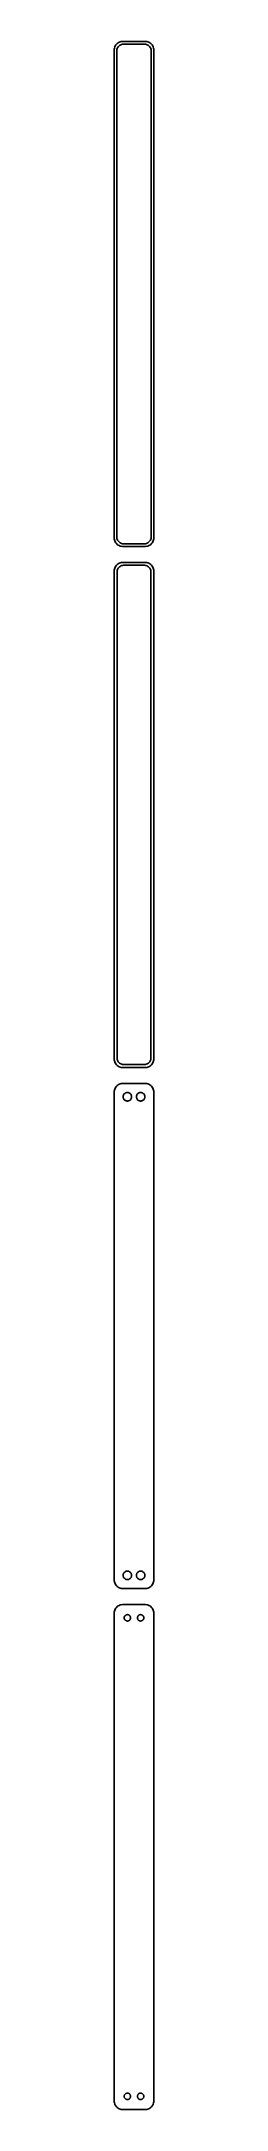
# Model space of a CAD drawing. Header units: metres. Extents: x -11 to 11, y 740 to 1906.
import ezdxf

# ---------------------------------------------------------------- set-up
doc = ezdxf.new("R2010")
doc.units = ezdxf.units.M

msp = doc.modelspace()

# ---------------------------------------------------------------- linework, layer by layer
for p, q in [((-11.0929, 1902.74), (-11.2106, 1902.13)), ((-10.8989, 1903.34), (-11.0929, 1902.74)), ((-10.6315, 1903.91), (-10.8989, 1903.34)), ((-10.2951, 1904.44), (-10.6315, 1903.91)), ((-9.89484, 1904.92), (-10.2951, 1904.44)), ((-9.43712, 1905.35), (-9.89484, 1904.92)), ((-9.62433, 1901.99), (-9.4691, 1902.47)), ((-9.4691, 1902.47), (-9.25522, 1902.93)), ((-8.92912, 1905.72), (-9.43712, 1905.35)), ((-9.25522, 1902.93), (-8.98605, 1903.35)), ((-8.98605, 1903.35), (-8.66586, 1903.74)), ((-8.37889, 1906.02), (-8.92912, 1905.72)), ((-8.66586, 1903.74), (-8.29968, 1904.08)), ((-7.79507, 1906.26), (-8.37889, 1906.02)), ((-8.29968, 1904.08), (-7.8933, 1904.38)), ((-7.8933, 1904.38), (-7.45311, 1904.62)), ((-7.1869, 1906.41), (-7.79507, 1906.26)), ((-7.45311, 1904.62), (-6.98605, 1904.8)), ((-6.56395, 1906.49), (-7.1869, 1906.41)), ((-6.98605, 1904.8), (-6.49951, 1904.93)), ((6.56395, 1906.49), (-6.56395, 1906.49)), ((-6.49951, 1904.93), (-6.00116, 1904.99)), ((-6.00116, 1904.99), (6.00116, 1904.99)), ((6.00116, 1904.99), (6.49951, 1904.93)), ((6.49951, 1904.93), (6.98605, 1904.8)), ((7.1869, 1906.41), (6.56395, 1906.49)), ((6.98605, 1904.8), (7.45311, 1904.62)), ((7.79507, 1906.26), (7.1869, 1906.41)), ((7.45311, 1904.62), (7.8933, 1904.38)), ((8.37889, 1906.02), (7.79507, 1906.26)), ((7.8933, 1904.38), (8.29968, 1904.08)), ((8.29968, 1904.08), (8.66586, 1903.74)), ((8.92912, 1905.72), (8.37889, 1906.02)), ((8.66586, 1903.74), (8.98605, 1903.35)), ((9.43712, 1905.35), (8.92912, 1905.72)), ((8.98605, 1903.35), (9.25522, 1902.93)), ((9.25522, 1902.93), (9.4691, 1902.47)), ((9.89484, 1904.92), (9.43712, 1905.35)), ((9.4691, 1902.47), (9.62433, 1901.99)), ((10.2951, 1904.44), (9.89484, 1904.92)), ((10.6315, 1903.91), (10.2951, 1904.44)), ((10.8989, 1903.34), (10.6315, 1903.91)), ((11.0929, 1902.74), (10.8989, 1903.34)), ((11.2106, 1902.13), (11.0929, 1902.74)), ((-11.2106, 1902.13), (-11.25, 1901.5)), ((-11.25, 1901.5), (-11.25, 1626.5)), ((-9.75, 1901), (-9.71844, 1901.5)), ((-9.75, 1627), (-9.75, 1901)), ((-9.71844, 1901.5), (-9.62433, 1901.99)), ((9.62433, 1901.99), (9.71844, 1901.5)), ((9.71844, 1901.5), (9.75, 1901)), ((9.75, 1901), (9.75, 1627)), ((11.25, 1901.5), (11.2106, 1902.13)), ((11.25, 1626.5), (11.25, 1901.5)), ((-11.25, 1626.5), (-11.2106, 1625.87)), ((-11.2106, 1625.87), (-11.0929, 1625.26)), ((-11.0929, 1625.26), (-10.8989, 1624.66)), ((-10.8989, 1624.66), (-10.6315, 1624.09)), ((-10.6315, 1624.09), (-10.2951, 1623.56)), ((-10.2951, 1623.56), (-9.89484, 1623.08)), ((-9.89484, 1623.08), (-9.43712, 1622.65)), ((-9.71844, 1626.5), (-9.75, 1627)), ((-9.62433, 1626.01), (-9.71844, 1626.5)), ((-9.4691, 1625.53), (-9.62433, 1626.01)), ((-9.25522, 1625.07), (-9.4691, 1625.53)), ((-9.43712, 1622.65), (-8.92912, 1622.28)), ((-8.98605, 1624.65), (-9.25522, 1625.07)), ((-8.66586, 1624.26), (-8.98605, 1624.65)), ((-8.92912, 1622.28), (-8.37889, 1621.98)), ((-8.29968, 1623.92), (-8.66586, 1624.26)), ((-7.8933, 1623.62), (-8.29968, 1623.92)), ((-7.45311, 1623.38), (-7.8933, 1623.62)), ((-6.98605, 1623.2), (-7.45311, 1623.38)), ((-6.49951, 1623.07), (-6.98605, 1623.2)), ((-6.00116, 1623.01), (-6.49951, 1623.07)), ((6.00116, 1623.01), (-6.00116, 1623.01)), ((6.49951, 1623.07), (6.00116, 1623.01)), ((6.98605, 1623.2), (6.49951, 1623.07)), ((7.45311, 1623.38), (6.98605, 1623.2)), ((7.8933, 1623.62), (7.45311, 1623.38)), ((8.29968, 1623.92), (7.8933, 1623.62)), ((8.66586, 1624.26), (8.29968, 1623.92)), ((8.37889, 1621.98), (8.92912, 1622.28)), ((8.98605, 1624.65), (8.66586, 1624.26)), ((8.92912, 1622.28), (9.43712, 1622.65)), ((9.25522, 1625.07), (8.98605, 1624.65)), ((9.4691, 1625.53), (9.25522, 1625.07)), ((9.43712, 1622.65), (9.89484, 1623.08)), ((9.62433, 1626.01), (9.4691, 1625.53)), ((9.71844, 1626.5), (9.62433, 1626.01)), ((9.75, 1627), (9.71844, 1626.5)), ((9.89484, 1623.08), (10.2951, 1623.56)), ((10.2951, 1623.56), (10.6315, 1624.09)), ((10.6315, 1624.09), (10.8989, 1624.66)), ((10.8989, 1624.66), (11.0929, 1625.26)), ((11.0929, 1625.26), (11.2106, 1625.87)), ((11.2106, 1625.87), (11.25, 1626.5)), ((-10.2951, 1610.44), (-10.6315, 1609.91)), ((-9.89484, 1610.92), (-10.2951, 1610.44)), ((-9.43712, 1611.35), (-9.89484, 1610.92)), ((-8.92912, 1611.72), (-9.43712, 1611.35)), ((-8.37889, 1612.02), (-8.92912, 1611.72)), ((-8.37889, 1621.98), (-7.79507, 1621.74)), ((-7.79507, 1612.26), (-8.37889, 1612.02)), ((-7.82506, 1610.27), (-7.39888, 1610.5)), ((-7.79507, 1621.74), (-7.1869, 1621.59)), ((-7.1869, 1612.41), (-7.79507, 1612.26)), ((-7.39888, 1610.5), (-6.9467, 1610.68)), ((-7.1869, 1621.59), (-6.56395, 1621.51)), ((-6.56395, 1612.49), (-7.1869, 1612.41)), ((-6.9467, 1610.68), (-6.47565, 1610.8)), ((-6.56395, 1621.51), (6.56395, 1621.51)), ((6.56395, 1612.49), (-6.56395, 1612.49)), ((-6.47565, 1610.8), (-5.99316, 1610.86)), ((-5.99316, 1610.86), (5.99316, 1610.86)), ((5.99316, 1610.86), (6.47565, 1610.8)), ((6.47565, 1610.8), (6.9467, 1610.68)), ((6.56395, 1621.51), (7.1869, 1621.59)), ((7.1869, 1612.41), (6.56395, 1612.49)), ((6.9467, 1610.68), (7.39888, 1610.5)), ((7.1869, 1621.59), (7.79507, 1621.74)), ((7.79507, 1612.26), (7.1869, 1612.41)), ((7.39888, 1610.5), (7.82506, 1610.27)), ((7.79507, 1621.74), (8.37889, 1621.98)), ((8.37889, 1612.02), (7.79507, 1612.26)), ((8.92912, 1611.72), (8.37889, 1612.02)), ((9.43712, 1611.35), (8.92912, 1611.72)), ((9.89484, 1610.92), (9.43712, 1611.35)), ((10.2951, 1610.44), (9.89484, 1610.92)), ((10.6315, 1609.91), (10.2951, 1610.44)), ((-11.2106, 1608.13), (-11.25, 1607.5)), ((-11.25, 1607.5), (-11.25, 1332.5)), ((-11.0929, 1608.74), (-11.2106, 1608.13)), ((-10.8989, 1609.34), (-11.0929, 1608.74)), ((-10.6315, 1609.91), (-10.8989, 1609.34)), ((-9.62262, 1607), (-9.59209, 1607.49)), ((-9.62262, 1333), (-9.62262, 1607)), ((-9.59209, 1607.49), (-9.50096, 1607.96)), ((-9.50096, 1607.96), (-9.35068, 1608.43)), ((-9.35068, 1608.43), (-9.1436, 1608.87)), ((-9.1436, 1608.87), (-8.88301, 1609.28)), ((-8.88301, 1609.28), (-8.57301, 1609.65)), ((-8.57301, 1609.65), (-8.21851, 1609.98)), ((-8.21851, 1609.98), (-7.82506, 1610.27)), ((7.82506, 1610.27), (8.21851, 1609.98)), ((8.21851, 1609.98), (8.57301, 1609.65)), ((8.57301, 1609.65), (8.88301, 1609.28)), ((8.88301, 1609.28), (9.1436, 1608.87)), ((9.1436, 1608.87), (9.35068, 1608.43)), ((9.35068, 1608.43), (9.50096, 1607.96)), ((9.50096, 1607.96), (9.59209, 1607.49)), ((9.59209, 1607.49), (9.62262, 1607)), ((9.62262, 1607), (9.62262, 1333)), ((10.8989, 1609.34), (10.6315, 1609.91)), ((11.0929, 1608.74), (10.8989, 1609.34)), ((11.2106, 1608.13), (11.0929, 1608.74)), ((11.25, 1607.5), (11.2106, 1608.13)), ((11.25, 1332.5), (11.25, 1607.5)), ((-11.25, 1332.5), (-11.2106, 1331.87)), ((-11.2106, 1331.87), (-11.0929, 1331.26)), ((-11.0929, 1331.26), (-10.8989, 1330.66)), ((-10.8989, 1330.66), (-10.6315, 1330.09)), ((-9.59209, 1332.51), (-9.62262, 1333)), ((-9.50096, 1332.04), (-9.59209, 1332.51)), ((-9.35068, 1331.57), (-9.50096, 1332.04)), ((-9.1436, 1331.13), (-9.35068, 1331.57)), ((-8.88301, 1330.72), (-9.1436, 1331.13)), ((-8.57301, 1330.35), (-8.88301, 1330.72)), ((8.88301, 1330.72), (8.57301, 1330.35)), ((9.1436, 1331.13), (8.88301, 1330.72)), ((9.35068, 1331.57), (9.1436, 1331.13)), ((9.50096, 1332.04), (9.35068, 1331.57)), ((9.59209, 1332.51), (9.50096, 1332.04)), ((9.62262, 1333), (9.59209, 1332.51)), ((10.6315, 1330.09), (10.8989, 1330.66)), ((10.8989, 1330.66), (11.0929, 1331.26)), ((11.0929, 1331.26), (11.2106, 1331.87)), ((11.2106, 1331.87), (11.25, 1332.5)), ((-10.6315, 1330.09), (-10.2951, 1329.56)), ((-10.2951, 1329.56), (-9.89484, 1329.08)), ((-9.89484, 1329.08), (-9.43712, 1328.65)), ((-9.43712, 1328.65), (-8.92912, 1328.28)), ((-8.92912, 1328.28), (-8.37889, 1327.98)), ((-8.21851, 1330.02), (-8.57301, 1330.35)), ((-8.37889, 1327.98), (-7.79507, 1327.74)), ((-7.82506, 1329.73), (-8.21851, 1330.02)), ((-7.39888, 1329.5), (-7.82506, 1329.73)), ((-7.79507, 1327.74), (-7.1869, 1327.59)), ((-6.9467, 1329.32), (-7.39888, 1329.5)), ((-7.1869, 1327.59), (-6.56395, 1327.51)), ((-6.47565, 1329.2), (-6.9467, 1329.32)), ((-6.56395, 1327.51), (6.56395, 1327.51)), ((-5.99316, 1329.14), (-6.47565, 1329.2)), ((5.99316, 1329.14), (-5.99316, 1329.14)), ((6.47565, 1329.2), (5.99316, 1329.14)), ((6.9467, 1329.32), (6.47565, 1329.2)), ((6.56395, 1327.51), (7.1869, 1327.59)), ((7.39888, 1329.5), (6.9467, 1329.32)), ((7.1869, 1327.59), (7.79507, 1327.74)), ((7.82506, 1329.73), (7.39888, 1329.5)), ((7.79507, 1327.74), (8.37889, 1327.98)), ((8.21851, 1330.02), (7.82506, 1329.73)), ((8.57301, 1330.35), (8.21851, 1330.02)), ((8.37889, 1327.98), (8.92912, 1328.28)), ((8.92912, 1328.28), (9.43712, 1328.65)), ((9.43712, 1328.65), (9.89484, 1329.08)), ((9.89484, 1329.08), (10.2951, 1329.56)), ((10.2951, 1329.56), (10.6315, 1330.09)), ((-11.2106, 1314.13), (-11.25, 1313.5)), ((-11.25, 1313.5), (-11.25, 1038.5)), ((-11.0929, 1314.74), (-11.2106, 1314.13)), ((-10.8989, 1315.34), (-11.0929, 1314.74)), ((-10.6315, 1315.91), (-10.8989, 1315.34)), ((-10.2951, 1316.44), (-10.6315, 1315.91)), ((-9.89484, 1316.92), (-10.2951, 1316.44)), ((-9.43712, 1317.35), (-9.89484, 1316.92)), ((-8.92912, 1317.72), (-9.43712, 1317.35)), ((-8.37889, 1318.02), (-8.92912, 1317.72)), ((-7.79507, 1318.26), (-8.37889, 1318.02)), ((-7.1869, 1318.41), (-7.79507, 1318.26)), ((-6.56395, 1318.49), (-7.1869, 1318.41)), ((6.56395, 1318.49), (-6.56395, 1318.49)), ((-6.14999, 1311), (-6.13107, 1311.3)), ((-6.13107, 1310.7), (-6.14999, 1311)), ((-6.13107, 1311.3), (-6.07458, 1311.6)), ((-6.07458, 1310.4), (-6.13107, 1310.7)), ((-6.07458, 1311.6), (-5.98146, 1311.88)), ((-5.98146, 1310.12), (-6.07458, 1310.4)), ((-5.98146, 1311.88), (-5.85313, 1312.16)), ((-5.85313, 1309.84), (-5.98146, 1310.12)), ((-5.85313, 1312.16), (-5.69164, 1312.41)), ((-5.69164, 1309.59), (-5.85313, 1309.84)), ((-5.69164, 1312.41), (-5.49951, 1312.64)), ((-5.49951, 1309.36), (-5.69164, 1309.59)), ((-5.49951, 1312.64), (-5.27982, 1312.85)), ((-5.27982, 1309.15), (-5.49951, 1309.36)), ((-5.27982, 1312.85), (-5.03598, 1313.03)), ((-5.03598, 1308.97), (-5.27982, 1309.15)), ((-5.03598, 1313.03), (-4.77187, 1313.17)), ((-4.77187, 1308.83), (-5.03598, 1308.97)), ((-4.77187, 1313.17), (-4.49164, 1313.28)), ((-4.49164, 1308.72), (-4.77187, 1308.83)), ((-4.49164, 1313.28), (-4.19971, 1313.36)), ((-4.19971, 1308.64), (-4.49164, 1308.72)), ((-4.19971, 1313.36), (-3.9007, 1313.4)), ((-3.9007, 1308.6), (-4.19971, 1308.64)), ((-3.9007, 1313.4), (-3.59929, 1313.4)), ((-3.59929, 1308.6), (-3.9007, 1308.6)), ((-3.59929, 1313.4), (-3.30028, 1313.36)), ((-3.30028, 1308.64), (-3.59929, 1308.6)), ((-3.30028, 1313.36), (-3.00835, 1313.28)), ((-3.00835, 1308.72), (-3.30028, 1308.64)), ((-3.00835, 1313.28), (-2.72812, 1313.17)), ((-2.72812, 1308.83), (-3.00835, 1308.72)), ((-2.72812, 1313.17), (-2.464, 1313.03)), ((-2.464, 1308.97), (-2.72812, 1308.83)), ((-2.464, 1313.03), (-2.22017, 1312.85)), ((-2.22017, 1309.15), (-2.464, 1308.97)), ((-2.22017, 1312.85), (-2.00047, 1312.64)), ((-2.00047, 1309.36), (-2.22017, 1309.15)), ((-2.00047, 1312.64), (-1.80835, 1312.41)), ((-1.80835, 1309.59), (-2.00047, 1309.36)), ((-1.80835, 1312.41), (-1.64685, 1312.16)), ((-1.64685, 1309.84), (-1.80835, 1309.59)), ((-1.64685, 1312.16), (-1.51852, 1311.88)), ((-1.51852, 1310.12), (-1.64685, 1309.84)), ((-1.51852, 1311.88), (-1.4254, 1311.6)), ((-1.4254, 1310.4), (-1.51852, 1310.12)), ((-1.4254, 1311.6), (-1.36891, 1311.3)), ((-1.36891, 1310.7), (-1.4254, 1310.4)), ((-1.36891, 1311.3), (-1.34999, 1311)), ((-1.34999, 1311), (-1.36891, 1310.7)), ((1.34999, 1311), (1.36891, 1311.3)), ((1.36891, 1310.7), (1.34999, 1311)), ((1.36891, 1311.3), (1.4254, 1311.6)), ((1.4254, 1310.4), (1.36891, 1310.7)), ((1.4254, 1311.6), (1.51852, 1311.88)), ((1.51852, 1310.12), (1.4254, 1310.4)), ((1.51852, 1311.88), (1.64685, 1312.16)), ((1.64685, 1309.84), (1.51852, 1310.12)), ((1.64685, 1312.16), (1.80835, 1312.41)), ((1.80835, 1309.59), (1.64685, 1309.84)), ((1.80835, 1312.41), (2.00047, 1312.64)), ((2.00047, 1309.36), (1.80835, 1309.59)), ((2.00047, 1312.64), (2.22017, 1312.85)), ((2.22017, 1309.15), (2.00047, 1309.36)), ((2.22017, 1312.85), (2.464, 1313.03)), ((2.464, 1308.97), (2.22017, 1309.15)), ((2.464, 1313.03), (2.72812, 1313.17)), ((2.72812, 1308.83), (2.464, 1308.97)), ((2.72812, 1313.17), (3.00835, 1313.28)), ((3.00835, 1308.72), (2.72812, 1308.83)), ((3.00835, 1313.28), (3.30028, 1313.36)), ((3.30028, 1308.64), (3.00835, 1308.72)), ((3.30028, 1313.36), (3.59929, 1313.4)), ((3.59929, 1308.6), (3.30028, 1308.64)), ((3.59929, 1313.4), (3.9007, 1313.4)), ((3.9007, 1308.6), (3.59929, 1308.6)), ((3.9007, 1313.4), (4.19971, 1313.36)), ((4.19971, 1308.64), (3.9007, 1308.6)), ((4.19971, 1313.36), (4.49164, 1313.28)), ((4.49164, 1308.72), (4.19971, 1308.64)), ((4.49164, 1313.28), (4.77187, 1313.17)), ((4.77187, 1308.83), (4.49164, 1308.72)), ((4.77187, 1313.17), (5.03598, 1313.03)), ((5.03598, 1308.97), (4.77187, 1308.83)), ((5.03598, 1313.03), (5.27982, 1312.85)), ((5.27982, 1309.15), (5.03598, 1308.97)), ((5.27982, 1312.85), (5.49951, 1312.64)), ((5.49951, 1309.36), (5.27982, 1309.15)), ((5.49951, 1312.64), (5.69164, 1312.41)), ((5.69164, 1309.59), (5.49951, 1309.36)), ((5.69164, 1312.41), (5.85313, 1312.16)), ((5.85313, 1309.84), (5.69164, 1309.59)), ((5.85313, 1312.16), (5.98146, 1311.88)), ((5.98146, 1310.12), (5.85313, 1309.84)), ((5.98146, 1311.88), (6.07458, 1311.6)), ((6.07458, 1310.4), (5.98146, 1310.12)), ((6.07458, 1311.6), (6.13107, 1311.3)), ((6.13107, 1310.7), (6.07458, 1310.4)), ((6.13107, 1311.3), (6.14999, 1311)), ((6.14999, 1311), (6.13107, 1310.7)), ((7.1869, 1318.41), (6.56395, 1318.49)), ((7.79507, 1318.26), (7.1869, 1318.41)), ((8.37889, 1318.02), (7.79507, 1318.26)), ((8.92912, 1317.72), (8.37889, 1318.02)), ((9.43712, 1317.35), (8.92912, 1317.72)), ((9.89484, 1316.92), (9.43712, 1317.35)), ((10.2951, 1316.44), (9.89484, 1316.92)), ((10.6315, 1315.91), (10.2951, 1316.44)), ((10.8989, 1315.34), (10.6315, 1315.91)), ((11.0929, 1314.74), (10.8989, 1315.34)), ((11.2106, 1314.13), (11.0929, 1314.74)), ((11.25, 1313.5), (11.2106, 1314.13)), ((11.25, 1038.5), (11.25, 1313.5)), ((-6.14999, 1041), (-6.13107, 1041.3)), ((-6.13107, 1040.7), (-6.14999, 1041)), ((-6.13107, 1041.3), (-6.07458, 1041.6)), ((-6.07458, 1040.4), (-6.13107, 1040.7)), ((-6.07458, 1041.6), (-5.98146, 1041.88)), ((-5.98146, 1040.12), (-6.07458, 1040.4)), ((-5.98146, 1041.88), (-5.85313, 1042.16)), ((-5.85313, 1039.84), (-5.98146, 1040.12)), ((-5.85313, 1042.16), (-5.69164, 1042.41)), ((-5.69164, 1039.59), (-5.85313, 1039.84)), ((-5.69164, 1042.41), (-5.49951, 1042.64)), ((-5.49951, 1039.36), (-5.69164, 1039.59)), ((-5.49951, 1042.64), (-5.27982, 1042.85)), ((-5.27982, 1039.15), (-5.49951, 1039.36)), ((-5.27982, 1042.85), (-5.03598, 1043.03)), ((-5.03598, 1038.97), (-5.27982, 1039.15)), ((-5.03598, 1043.03), (-4.77187, 1043.17)), ((-4.77187, 1038.83), (-5.03598, 1038.97)), ((-4.77187, 1043.17), (-4.49164, 1043.28)), ((-4.49164, 1038.72), (-4.77187, 1038.83)), ((-4.49164, 1043.28), (-4.19971, 1043.36)), ((-4.19971, 1038.64), (-4.49164, 1038.72)), ((-4.19971, 1043.36), (-3.9007, 1043.4)), ((-3.9007, 1038.6), (-4.19971, 1038.64)), ((-3.9007, 1043.4), (-3.59929, 1043.4)), ((-3.59929, 1043.4), (-3.30028, 1043.36)), ((-3.30028, 1038.64), (-3.59929, 1038.6)), ((-3.30028, 1043.36), (-3.00835, 1043.28)), ((-3.00835, 1038.72), (-3.30028, 1038.64)), ((-3.00835, 1043.28), (-2.72812, 1043.17)), ((-2.72812, 1038.83), (-3.00835, 1038.72)), ((-2.72812, 1043.17), (-2.464, 1043.03)), ((-2.464, 1038.97), (-2.72812, 1038.83)), ((-2.464, 1043.03), (-2.22017, 1042.85)), ((-2.22017, 1039.15), (-2.464, 1038.97)), ((-2.22017, 1042.85), (-2.00047, 1042.64)), ((-2.00047, 1039.36), (-2.22017, 1039.15)), ((-2.00047, 1042.64), (-1.80835, 1042.41)), ((-1.80835, 1039.59), (-2.00047, 1039.36)), ((-1.80835, 1042.41), (-1.64685, 1042.16)), ((-1.64685, 1039.84), (-1.80835, 1039.59)), ((-1.64685, 1042.16), (-1.51852, 1041.88)), ((-1.51852, 1040.12), (-1.64685, 1039.84)), ((-1.51852, 1041.88), (-1.4254, 1041.6)), ((-1.4254, 1040.4), (-1.51852, 1040.12)), ((-1.4254, 1041.6), (-1.36891, 1041.3)), ((-1.36891, 1040.7), (-1.4254, 1040.4)), ((-1.36891, 1041.3), (-1.34999, 1041)), ((-1.34999, 1041), (-1.36891, 1040.7)), ((1.34999, 1041), (1.36891, 1041.3)), ((1.36891, 1040.7), (1.34999, 1041)), ((1.36891, 1041.3), (1.4254, 1041.6)), ((1.4254, 1040.4), (1.36891, 1040.7)), ((1.4254, 1041.6), (1.51852, 1041.88)), ((1.51852, 1040.12), (1.4254, 1040.4)), ((1.51852, 1041.88), (1.64685, 1042.16)), ((1.64685, 1039.84), (1.51852, 1040.12)), ((1.64685, 1042.16), (1.80835, 1042.41)), ((1.80835, 1039.59), (1.64685, 1039.84)), ((1.80835, 1042.41), (2.00047, 1042.64)), ((2.00047, 1039.36), (1.80835, 1039.59)), ((2.00047, 1042.64), (2.22017, 1042.85)), ((2.22017, 1039.15), (2.00047, 1039.36)), ((2.22017, 1042.85), (2.464, 1043.03)), ((2.464, 1038.97), (2.22017, 1039.15)), ((2.464, 1043.03), (2.72812, 1043.17)), ((2.72812, 1038.83), (2.464, 1038.97)), ((2.72812, 1043.17), (3.00835, 1043.28)), ((3.00835, 1038.72), (2.72812, 1038.83)), ((3.00835, 1043.28), (3.30028, 1043.36)), ((3.30028, 1038.64), (3.00835, 1038.72)), ((3.30028, 1043.36), (3.59929, 1043.4)), ((3.59929, 1038.6), (3.30028, 1038.64)), ((3.59929, 1043.4), (3.9007, 1043.4)), ((3.9007, 1043.4), (4.19971, 1043.36)), ((4.19971, 1038.64), (3.9007, 1038.6)), ((4.19971, 1043.36), (4.49164, 1043.28)), ((4.49164, 1038.72), (4.19971, 1038.64)), ((4.49164, 1043.28), (4.77187, 1043.17)), ((4.77187, 1038.83), (4.49164, 1038.72)), ((4.77187, 1043.17), (5.03598, 1043.03)), ((5.03598, 1038.97), (4.77187, 1038.83)), ((5.03598, 1043.03), (5.27982, 1042.85)), ((5.27982, 1039.15), (5.03598, 1038.97)), ((5.27982, 1042.85), (5.49951, 1042.64)), ((5.49951, 1039.36), (5.27982, 1039.15)), ((5.49951, 1042.64), (5.69164, 1042.41)), ((5.69164, 1039.59), (5.49951, 1039.36)), ((5.69164, 1042.41), (5.85313, 1042.16)), ((5.85313, 1039.84), (5.69164, 1039.59)), ((5.85313, 1042.16), (5.98146, 1041.88)), ((5.98146, 1040.12), (5.85313, 1039.84)), ((5.98146, 1041.88), (6.07458, 1041.6)), ((6.07458, 1040.4), (5.98146, 1040.12)), ((6.07458, 1041.6), (6.13107, 1041.3)), ((6.13107, 1040.7), (6.07458, 1040.4)), ((6.13107, 1041.3), (6.14999, 1041)), ((6.14999, 1041), (6.13107, 1040.7)), ((-11.25, 1038.5), (-11.2106, 1037.87)), ((-11.2106, 1037.87), (-11.0929, 1037.26)), ((-11.0929, 1037.26), (-10.8989, 1036.66)), ((-10.8989, 1036.66), (-10.6315, 1036.09)), ((-10.6315, 1036.09), (-10.2951, 1035.56)), ((-10.2951, 1035.56), (-9.89484, 1035.08)), ((-9.89484, 1035.08), (-9.43712, 1034.65)), ((-9.43712, 1034.65), (-8.92912, 1034.28)), ((-8.92912, 1034.28), (-8.37889, 1033.98)), ((-8.37889, 1033.98), (-7.79507, 1033.74)), ((-7.79507, 1033.74), (-7.1869, 1033.59)), ((-7.1869, 1033.59), (-6.56395, 1033.51)), ((-6.56395, 1033.51), (6.56395, 1033.51)), ((-3.59929, 1038.6), (-3.9007, 1038.6)), ((3.9007, 1038.6), (3.59929, 1038.6)), ((6.56395, 1033.51), (7.1869, 1033.59)), ((7.1869, 1033.59), (7.79507, 1033.74)), ((7.79507, 1033.74), (8.37889, 1033.98)), ((8.37889, 1033.98), (8.92912, 1034.28)), ((8.92912, 1034.28), (9.43712, 1034.65)), ((9.43712, 1034.65), (9.89484, 1035.08)), ((9.89484, 1035.08), (10.2951, 1035.56)), ((10.2951, 1035.56), (10.6315, 1036.09)), ((10.6315, 1036.09), (10.8989, 1036.66)), ((10.8989, 1036.66), (11.0929, 1037.26)), ((11.0929, 1037.26), (11.2106, 1037.87)), ((11.2106, 1037.87), (11.25, 1038.5)), ((-11.2106, 1020.13), (-11.25, 1019.5)), ((-11.25, 1019.5), (-11.25, 744.5)), ((-11.0929, 1020.74), (-11.2106, 1020.13)), ((-10.8989, 1021.34), (-11.0929, 1020.74)), ((-10.6315, 1021.91), (-10.8989, 1021.34)), ((-10.2951, 1022.44), (-10.6315, 1021.91)), ((-9.89484, 1022.92), (-10.2951, 1022.44)), ((-9.43712, 1023.35), (-9.89484, 1022.92)), ((-8.92912, 1023.72), (-9.43712, 1023.35)), ((-8.37889, 1024.02), (-8.92912, 1023.72)), ((-7.79507, 1024.26), (-8.37889, 1024.02)), ((-7.1869, 1024.41), (-7.79507, 1024.26)), ((-6.56395, 1024.49), (-7.1869, 1024.41)), ((6.56395, 1024.49), (-6.56395, 1024.49)), ((-5.54999, 1017), (-5.5358, 1017.23)), ((-5.5358, 1016.77), (-5.54999, 1017)), ((-5.5358, 1017.23), (-5.49344, 1017.45)), ((-5.49344, 1016.55), (-5.5358, 1016.77)), ((-5.49344, 1017.45), (-5.42358, 1017.66)), ((-5.42358, 1016.34), (-5.49344, 1016.55)), ((-5.42358, 1017.66), (-5.32735, 1017.87)), ((-5.32735, 1016.13), (-5.42358, 1016.34)), ((-5.32735, 1017.87), (-5.20622, 1018.06)), ((-5.20622, 1015.94), (-5.32735, 1016.13)), ((-5.20622, 1018.06), (-5.06213, 1018.23)), ((-5.06213, 1015.77), (-5.20622, 1015.94)), ((-5.06213, 1018.23), (-4.89735, 1018.39)), ((-4.89735, 1015.61), (-5.06213, 1015.77)), ((-4.89735, 1018.39), (-4.71448, 1018.52)), ((-4.71448, 1015.48), (-4.89735, 1015.61)), ((-4.71448, 1018.52), (-4.51639, 1018.63)), ((-4.51639, 1015.37), (-4.71448, 1015.48)), ((-4.51639, 1018.63), (-4.30623, 1018.71)), ((-4.30623, 1015.29), (-4.51639, 1015.37)), ((-4.30623, 1018.71), (-4.08728, 1018.77)), ((-4.08728, 1015.23), (-4.30623, 1015.29)), ((-4.08728, 1018.77), (-3.86302, 1018.8)), ((-3.86302, 1018.8), (-3.63696, 1018.8)), ((-3.63696, 1018.8), (-3.4127, 1018.77)), ((-3.4127, 1018.77), (-3.19376, 1018.71)), ((-3.19376, 1015.29), (-3.4127, 1015.23)), ((-3.19376, 1018.71), (-2.9836, 1018.63)), ((-2.9836, 1015.37), (-3.19376, 1015.29)), ((-2.9836, 1018.63), (-2.78551, 1018.52)), ((-2.78551, 1015.48), (-2.9836, 1015.37)), ((-2.78551, 1018.52), (-2.60263, 1018.39)), ((-2.60263, 1015.61), (-2.78551, 1015.48)), ((-2.60263, 1018.39), (-2.43785, 1018.23)), ((-2.43785, 1015.77), (-2.60263, 1015.61)), ((-2.43785, 1018.23), (-2.29376, 1018.06)), ((-2.29376, 1015.94), (-2.43785, 1015.77)), ((-2.29376, 1018.06), (-2.17264, 1017.87)), ((-2.17264, 1016.13), (-2.29376, 1015.94)), ((-2.17264, 1017.87), (-2.0764, 1017.66)), ((-2.0764, 1016.34), (-2.17264, 1016.13)), ((-2.0764, 1017.66), (-2.00655, 1017.45)), ((-2.00655, 1016.55), (-2.0764, 1016.34)), ((-2.00655, 1017.45), (-1.96419, 1017.23)), ((-1.96419, 1016.77), (-2.00655, 1016.55)), ((-1.96419, 1017.23), (-1.95, 1017)), ((-1.95, 1017), (-1.96419, 1016.77)), ((1.95, 1017), (1.96419, 1017.23)), ((1.96419, 1016.77), (1.95, 1017)), ((1.96419, 1017.23), (2.00655, 1017.45)), ((2.00655, 1016.55), (1.96419, 1016.77)), ((2.00655, 1017.45), (2.0764, 1017.66)), ((2.0764, 1016.34), (2.00655, 1016.55)), ((2.0764, 1017.66), (2.17264, 1017.87)), ((2.17264, 1016.13), (2.0764, 1016.34)), ((2.17264, 1017.87), (2.29376, 1018.06)), ((2.29376, 1015.94), (2.17264, 1016.13)), ((2.29376, 1018.06), (2.43785, 1018.23)), ((2.43785, 1015.77), (2.29376, 1015.94)), ((2.43785, 1018.23), (2.60263, 1018.39)), ((2.60263, 1015.61), (2.43785, 1015.77)), ((2.60263, 1018.39), (2.78551, 1018.52)), ((2.78551, 1015.48), (2.60263, 1015.61)), ((2.78551, 1018.52), (2.9836, 1018.63)), ((2.9836, 1015.37), (2.78551, 1015.48)), ((2.9836, 1018.63), (3.19376, 1018.71)), ((3.19376, 1015.29), (2.9836, 1015.37)), ((3.19376, 1018.71), (3.4127, 1018.77)), ((3.4127, 1015.23), (3.19376, 1015.29)), ((3.4127, 1018.77), (3.63696, 1018.8)), ((3.63696, 1018.8), (3.86302, 1018.8)), ((3.86302, 1018.8), (4.08728, 1018.77)), ((4.08728, 1018.77), (4.30623, 1018.71)), ((4.30623, 1015.29), (4.08728, 1015.23)), ((4.30623, 1018.71), (4.51639, 1018.63)), ((4.51639, 1015.37), (4.30623, 1015.29)), ((4.51639, 1018.63), (4.71448, 1018.52)), ((4.71448, 1015.48), (4.51639, 1015.37)), ((4.71448, 1018.52), (4.89735, 1018.39)), ((4.89735, 1015.61), (4.71448, 1015.48)), ((4.89735, 1018.39), (5.06213, 1018.23)), ((5.06213, 1015.77), (4.89735, 1015.61)), ((5.06213, 1018.23), (5.20622, 1018.06)), ((5.20622, 1015.94), (5.06213, 1015.77)), ((5.20622, 1018.06), (5.32735, 1017.87)), ((5.32735, 1016.13), (5.20622, 1015.94)), ((5.32735, 1017.87), (5.42358, 1017.66)), ((5.42358, 1016.34), (5.32735, 1016.13)), ((5.42358, 1017.66), (5.49344, 1017.45)), ((5.49344, 1016.55), (5.42358, 1016.34)), ((5.49344, 1017.45), (5.5358, 1017.23)), ((5.5358, 1016.77), (5.49344, 1016.55)), ((5.5358, 1017.23), (5.54999, 1017)), ((5.54999, 1017), (5.5358, 1016.77)), ((7.1869, 1024.41), (6.56395, 1024.49)), ((7.79507, 1024.26), (7.1869, 1024.41)), ((8.37889, 1024.02), (7.79507, 1024.26)), ((8.92912, 1023.72), (8.37889, 1024.02)), ((9.43712, 1023.35), (8.92912, 1023.72)), ((9.89484, 1022.92), (9.43712, 1023.35)), ((10.2951, 1022.44), (9.89484, 1022.92)), ((10.6315, 1021.91), (10.2951, 1022.44)), ((10.8989, 1021.34), (10.6315, 1021.91)), ((11.0929, 1020.74), (10.8989, 1021.34)), ((11.2106, 1020.13), (11.0929, 1020.74)), ((11.25, 1019.5), (11.2106, 1020.13)), ((11.25, 744.5), (11.25, 1019.5)), ((-3.86302, 1015.2), (-4.08728, 1015.23)), ((-3.63696, 1015.2), (-3.86302, 1015.2)), ((-3.4127, 1015.23), (-3.63696, 1015.2)), ((3.63696, 1015.2), (3.4127, 1015.23)), ((3.86302, 1015.2), (3.63696, 1015.2)), ((4.08728, 1015.23), (3.86302, 1015.2)), ((-5.54999, 747), (-5.5358, 747.226)), ((-5.5358, 746.774), (-5.54999, 747)), ((-5.5358, 747.226), (-5.49344, 747.448)), ((-5.49344, 747.448), (-5.42358, 747.663)), ((-5.42358, 747.663), (-5.32735, 747.867)), ((-5.32735, 747.867), (-5.20622, 748.058)), ((-5.20622, 748.058), (-5.06213, 748.232)), ((-5.06213, 748.232), (-4.89735, 748.387)), ((-4.89735, 748.387), (-4.71448, 748.52)), ((-4.71448, 748.52), (-4.51639, 748.629)), ((-4.51639, 748.629), (-4.30623, 748.712)), ((-4.30623, 748.712), (-4.08728, 748.768)), ((-4.08728, 748.768), (-3.86302, 748.796)), ((-3.86302, 748.796), (-3.63696, 748.796)), ((-3.63696, 748.796), (-3.4127, 748.768)), ((-3.4127, 748.768), (-3.19376, 748.712)), ((-3.19376, 748.712), (-2.9836, 748.629)), ((-2.9836, 748.629), (-2.78551, 748.52)), ((-2.78551, 748.52), (-2.60263, 748.387)), ((-2.60263, 748.387), (-2.43785, 748.232)), ((-2.43785, 748.232), (-2.29376, 748.058)), ((-2.29376, 748.058), (-2.17264, 747.867)), ((-2.17264, 747.867), (-2.0764, 747.663)), ((-2.0764, 747.663), (-2.00655, 747.448)), ((-2.00655, 747.448), (-1.96419, 747.226)), ((-1.96419, 747.226), (-1.95, 747)), ((-1.95, 747), (-1.96419, 746.774)), ((1.95, 747), (1.96419, 747.226)), ((1.96419, 746.774), (1.95, 747)), ((1.96419, 747.226), (2.00655, 747.448)), ((2.00655, 747.448), (2.0764, 747.663)), ((2.0764, 747.663), (2.17264, 747.867)), ((2.17264, 747.867), (2.29376, 748.058)), ((2.29376, 748.058), (2.43785, 748.232)), ((2.43785, 748.232), (2.60263, 748.387)), ((2.60263, 748.387), (2.78551, 748.52)), ((2.78551, 748.52), (2.9836, 748.629)), ((2.9836, 748.629), (3.19376, 748.712)), ((3.19376, 748.712), (3.4127, 748.768)), ((3.4127, 748.768), (3.63696, 748.796)), ((3.63696, 748.796), (3.86302, 748.796)), ((3.86302, 748.796), (4.08728, 748.768)), ((4.08728, 748.768), (4.30623, 748.712)), ((4.30623, 748.712), (4.51639, 748.629)), ((4.51639, 748.629), (4.71448, 748.52)), ((4.71448, 748.52), (4.89735, 748.387)), ((4.89735, 748.387), (5.06213, 748.232)), ((5.06213, 748.232), (5.20622, 748.058)), ((5.20622, 748.058), (5.32735, 747.867)), ((5.32735, 747.867), (5.42358, 747.663)), ((5.42358, 747.663), (5.49344, 747.448)), ((5.49344, 747.448), (5.5358, 747.226)), ((5.5358, 747.226), (5.54999, 747)), ((5.54999, 747), (5.5358, 746.774)), ((-11.25, 744.5), (-11.2106, 743.873)), ((-11.2106, 743.873), (-11.0929, 743.257)), ((-11.0929, 743.257), (-10.8989, 742.659)), ((-10.8989, 742.659), (-10.6315, 742.091)), ((-10.6315, 742.091), (-10.2951, 741.561)), ((-10.2951, 741.561), (-9.89484, 741.077)), ((-9.89484, 741.077), (-9.43712, 740.647)), ((-9.43712, 740.647), (-8.92912, 740.278)), ((-8.92912, 740.278), (-8.37889, 739.976)), ((-8.37889, 739.976), (-7.79507, 739.745)), ((-7.79507, 739.745), (-7.1869, 739.589)), ((-7.1869, 739.589), (-6.56395, 739.51)), ((-6.56395, 739.51), (6.56395, 739.51)), ((-5.49344, 746.552), (-5.5358, 746.774)), ((-5.42358, 746.337), (-5.49344, 746.552)), ((-5.32735, 746.133), (-5.42358, 746.337)), ((-5.20622, 745.942), (-5.32735, 746.133)), ((-5.06213, 745.768), (-5.20622, 745.942)), ((-4.89735, 745.613), (-5.06213, 745.768)), ((-4.71448, 745.48), (-4.89735, 745.613)), ((-4.51639, 745.371), (-4.71448, 745.48)), ((-4.30623, 745.288), (-4.51639, 745.371)), ((-4.08728, 745.232), (-4.30623, 745.288)), ((-3.86302, 745.204), (-4.08728, 745.232)), ((-3.63696, 745.204), (-3.86302, 745.204)), ((-3.4127, 745.232), (-3.63696, 745.204)), ((-3.19376, 745.288), (-3.4127, 745.232)), ((-2.9836, 745.371), (-3.19376, 745.288)), ((-2.78551, 745.48), (-2.9836, 745.371)), ((-2.60263, 745.613), (-2.78551, 745.48)), ((-2.43785, 745.768), (-2.60263, 745.613)), ((-2.29376, 745.942), (-2.43785, 745.768)), ((-2.17264, 746.133), (-2.29376, 745.942)), ((-2.0764, 746.337), (-2.17264, 746.133)), ((-2.00655, 746.552), (-2.0764, 746.337)), ((-1.96419, 746.774), (-2.00655, 746.552)), ((2.00655, 746.552), (1.96419, 746.774)), ((2.0764, 746.337), (2.00655, 746.552)), ((2.17264, 746.133), (2.0764, 746.337)), ((2.29376, 745.942), (2.17264, 746.133)), ((2.43785, 745.768), (2.29376, 745.942)), ((2.60263, 745.613), (2.43785, 745.768)), ((2.78551, 745.48), (2.60263, 745.613)), ((2.9836, 745.371), (2.78551, 745.48)), ((3.19376, 745.288), (2.9836, 745.371)), ((3.4127, 745.232), (3.19376, 745.288)), ((3.63696, 745.204), (3.4127, 745.232)), ((3.86302, 745.204), (3.63696, 745.204)), ((4.08728, 745.232), (3.86302, 745.204)), ((4.30623, 745.288), (4.08728, 745.232)), ((4.51639, 745.371), (4.30623, 745.288)), ((4.71448, 745.48), (4.51639, 745.371)), ((4.89735, 745.613), (4.71448, 745.48)), ((5.06213, 745.768), (4.89735, 745.613)), ((5.20622, 745.942), (5.06213, 745.768)), ((5.32735, 746.133), (5.20622, 745.942)), ((5.42358, 746.337), (5.32735, 746.133)), ((5.49344, 746.552), (5.42358, 746.337)), ((5.5358, 746.774), (5.49344, 746.552)), ((6.56395, 739.51), (7.1869, 739.589)), ((7.1869, 739.589), (7.79507, 739.745)), ((7.79507, 739.745), (8.37889, 739.976)), ((8.37889, 739.976), (8.92912, 740.278)), ((8.92912, 740.278), (9.43712, 740.647)), ((9.43712, 740.647), (9.89484, 741.077)), ((9.89484, 741.077), (10.2951, 741.561)), ((10.2951, 741.561), (10.6315, 742.091)), ((10.6315, 742.091), (10.8989, 742.659)), ((10.8989, 742.659), (11.0929, 743.257)), ((11.0929, 743.257), (11.2106, 743.873)), ((11.2106, 743.873), (11.25, 744.5))]:
    msp.add_line(p, q)

doc.saveas('drawing.dxf')
